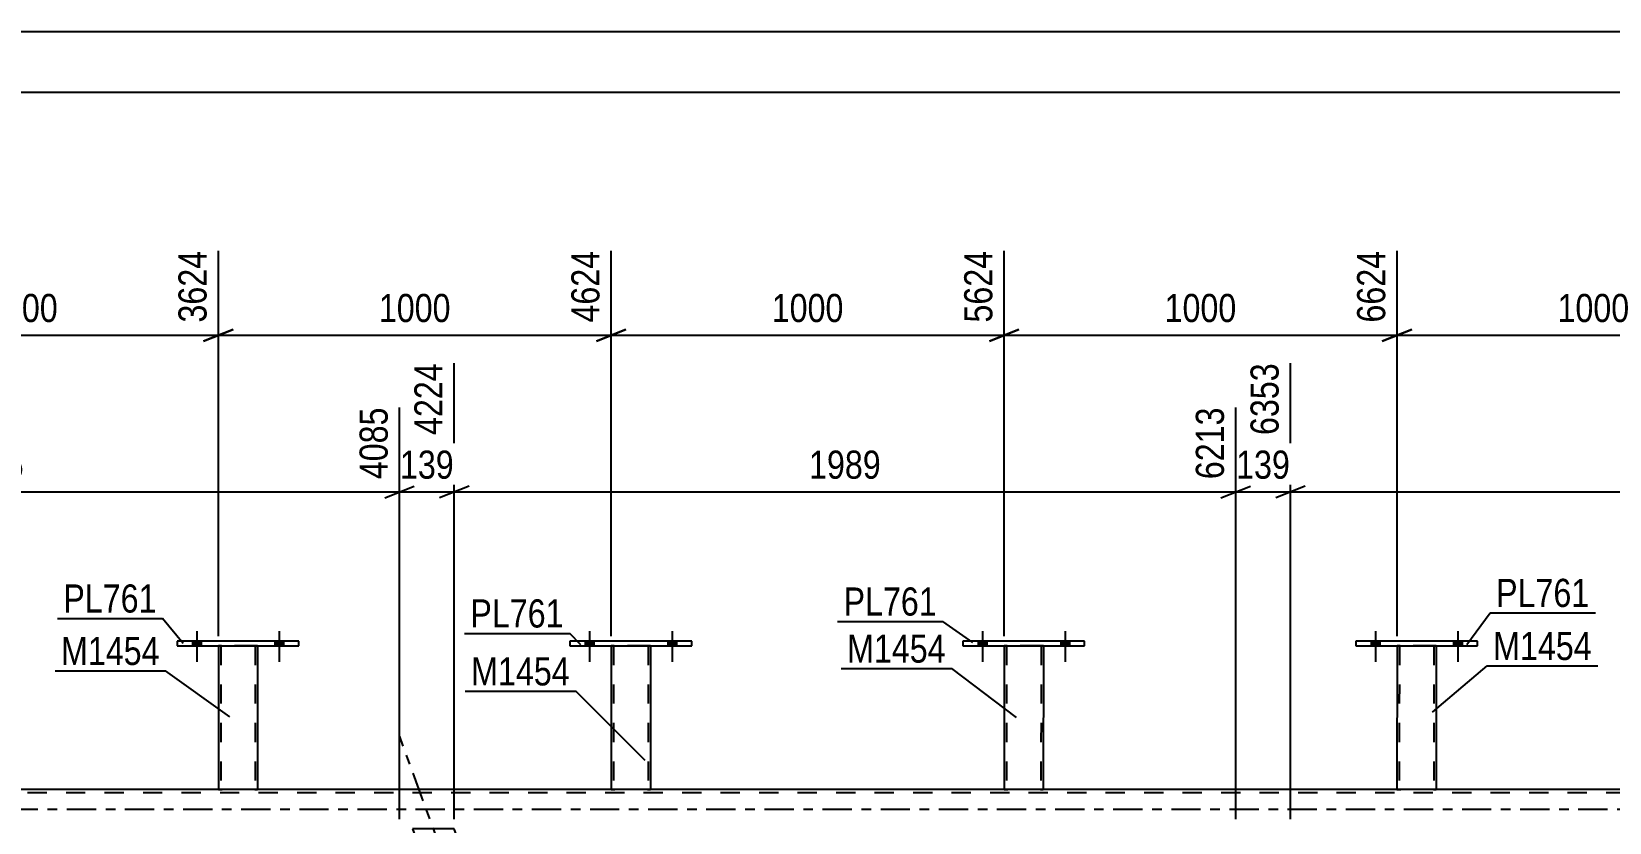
# Model space of a CAD drawing. Header units: millimetres. Extents: x -82 to 759, y -428 to 166.
# Drawn here: x 125 to 285.6, y -1.3 to 79.2 of the extents above; entities that cross this region are included whole.
import ezdxf

# ---------------------------------------------------------------- set-up
doc = ezdxf.new("R2010")
doc.units = ezdxf.units.MM
doc.linetypes.add('DXK_LINE_DOT2', pattern=[3.9198, 1.9599, -1.9599])
doc.linetypes.add('DXK_LINE_DOT3', pattern=[5.9187, 2.979, -0.9799, 0.9799, -0.9799])
doc.styles.add('Arial Narrow', font='ARIALN.TTF', dxfattribs={"height": 0.2})

# ---------------------------------------------------------------- blocks, each defined once
blk = doc.blocks.new('Part-814409776-3802 - 3670')
at = {"color": 2, "linetype": 'Continuous'}
for p, q in [((264.02, 16.64), (264.01, 2)), ((268.02, 16.64), (268.01, 2)), ((264.05, 2), (264.01, 2)), ((264.15, 2), (264.05, 2)), ((264.31, 2), (264.15, 2)), ((267.72, 2), (264.31, 2)), ((267.87, 2), (267.72, 2)), ((267.98, 2), (267.87, 2)), ((268.01, 2), (267.98, 2))]:
    blk.add_line(p, q, dxfattribs=at)
at = {"color": 7, "linetype": 'DXK_LINE_DOT2'}
for p, q in [((264.02, 16.64), (264.02, 16.64)), ((264.02, 16.64), (264.02, 16.64)), ((264.02, 16.64), (264.02, 16.64)), ((264.06, 16.64), (264.02, 16.64)), ((264.02, 16.64), (264.06, 16.64)), ((264.16, 16.64), (264.06, 16.64)), ((264.06, 16.64), (264.16, 16.64)), ((264.28, 16.64), (264.16, 16.64)), ((264.16, 16.64), (264.32, 16.64)), ((264.26, 16.64), (264.25, 2)), ((264.26, 16.64), (264.26, 16.64)), ((264.28, 16.64), (264.26, 16.64)), ((264.26, 16.64), (264.28, 16.64)), ((267.72, 16.64), (264.28, 16.64)), ((264.33, 16.64), (264.28, 16.64)), ((264.28, 16.64), (264.33, 16.64)), ((267.72, 16.64), (264.32, 16.64)), ((267.63, 16.64), (264.33, 16.64)), ((264.33, 16.64), (264.41, 16.64)), ((267.71, 16.64), (264.41, 16.64)), ((267.71, 16.64), (267.63, 16.64)), ((267.76, 16.64), (267.71, 16.64)), ((267.71, 16.64), (267.76, 16.64)), ((267.72, 16.64), (267.88, 16.64)), ((267.88, 16.64), (267.72, 16.64)), ((267.78, 16.64), (267.76, 16.64)), ((267.76, 16.64), (267.78, 16.64)), ((267.78, 16.64), (267.77, 2)), ((267.78, 16.64), (267.78, 16.64)), ((267.88, 16.64), (267.98, 16.64)), ((267.98, 16.64), (267.88, 16.64)), ((267.98, 16.64), (268.02, 16.64)), ((268.02, 16.64), (267.98, 16.64)), ((268.02, 16.64), (268.02, 16.64)), ((268.02, 16.64), (268.02, 16.64)), ((268.02, 16.64), (268.02, 16.64)), ((264.01, 2), (264.05, 2)), ((264.05, 2), (264.15, 2)), ((264.15, 2), (264.31, 2)), ((264.27, 2), (264.25, 2)), ((264.25, 2), (264.27, 2)), ((264.32, 2), (264.27, 2)), ((264.27, 2), (264.31, 2)), ((267.72, 2), (264.31, 2)), ((264.31, 2), (264.32, 2)), ((267.63, 2), (264.32, 2)), ((264.32, 2), (264.4, 2)), ((267.76, 2), (264.4, 2)), ((267.7, 2), (267.63, 2)), ((267.76, 2), (267.7, 2)), ((267.72, 2), (267.87, 2)), ((267.77, 2), (267.76, 2)), ((267.76, 2), (267.77, 2)), ((267.87, 2), (267.98, 2)), ((267.98, 2), (268.01, 2))]:
    blk.add_line(p, q, dxfattribs=at)
blk = doc.blocks.new('Part-814409776-3777 - 3670')
at = {"color": 2, "linetype": 'Continuous'}
for p, q in [((139.82, 17.12), (139.82, 16.64)), ((152.22, 17.12), (139.82, 17.12)), ((139.82, 16.64), (152.22, 16.64)), ((152.22, 16.64), (152.22, 17.12))]:
    blk.add_line(p, q, dxfattribs=at)
blk = doc.blocks.new('Part-814409776-3782 - 3670')
at = {"color": 2, "linetype": 'Continuous'}
for p, q in [((144.02, 16.64), (144.02, 2)), ((148.02, 16.64), (148.02, 2)), ((144.05, 2), (144.02, 2)), ((144.16, 2), (144.05, 2)), ((144.31, 2), (144.16, 2)), ((147.72, 2), (144.31, 2)), ((147.88, 2), (147.72, 2)), ((147.98, 2), (147.88, 2)), ((148.02, 2), (147.98, 2))]:
    blk.add_line(p, q, dxfattribs=at)
at = {"color": 7, "linetype": 'DXK_LINE_DOT2'}
for p, q in [((144.02, 16.64), (144.02, 16.64)), ((144.02, 16.64), (144.02, 16.64)), ((144.02, 16.64), (144.02, 16.64)), ((144.06, 16.64), (144.02, 16.64)), ((144.02, 16.64), (144.06, 16.64)), ((144.16, 16.64), (144.06, 16.64)), ((144.06, 16.64), (144.16, 16.64)), ((144.28, 16.64), (144.16, 16.64)), ((144.16, 16.64), (144.32, 16.64)), ((144.26, 16.64), (144.26, 16.64)), ((144.26, 16.64), (144.26, 2)), ((144.28, 16.64), (144.26, 16.64)), ((144.26, 16.64), (144.28, 16.64)), ((147.73, 16.64), (144.28, 16.64)), ((144.33, 16.64), (144.28, 16.64)), ((144.28, 16.64), (144.33, 16.64)), ((147.73, 16.64), (144.32, 16.64)), ((147.63, 16.64), (144.33, 16.64)), ((144.33, 16.64), (144.41, 16.64)), ((147.71, 16.64), (144.41, 16.64)), ((147.71, 16.64), (147.63, 16.64)), ((147.76, 16.64), (147.71, 16.64)), ((147.71, 16.64), (147.76, 16.64)), ((147.73, 16.64), (147.88, 16.64)), ((147.88, 16.64), (147.73, 16.64)), ((147.78, 16.64), (147.76, 16.64)), ((147.76, 16.64), (147.78, 16.64)), ((147.78, 16.64), (147.78, 16.64)), ((147.78, 16.64), (147.78, 2)), ((147.88, 16.64), (147.99, 16.64)), ((147.99, 16.64), (147.88, 16.64)), ((147.99, 16.64), (148.02, 16.64)), ((148.02, 16.64), (147.99, 16.64)), ((148.02, 16.64), (148.02, 16.64)), ((148.02, 16.64), (148.02, 16.64)), ((148.02, 16.64), (148.02, 16.64)), ((144.02, 2), (144.05, 2)), ((144.05, 2), (144.16, 2)), ((144.16, 2), (144.31, 2)), ((144.28, 2), (144.26, 2)), ((144.26, 2), (144.28, 2)), ((144.33, 2), (144.28, 2)), ((144.28, 2), (144.31, 2)), ((147.72, 2), (144.31, 2)), ((144.31, 2), (144.33, 2)), ((147.63, 2), (144.33, 2)), ((144.33, 2), (144.41, 2)), ((147.76, 2), (144.41, 2)), ((147.71, 2), (147.63, 2)), ((147.76, 2), (147.71, 2)), ((147.72, 2), (147.88, 2)), ((147.78, 2), (147.76, 2)), ((147.76, 2), (147.78, 2)), ((147.88, 2), (147.98, 2)), ((147.98, 2), (148.02, 2))]:
    blk.add_line(p, q, dxfattribs=at)
blk = doc.blocks.new('Part-814409776-3787 - 3670')
at = {"color": 2, "linetype": 'Continuous'}
for p, q in [((219.82, 17.12), (219.82, 16.64)), ((232.22, 17.12), (219.82, 17.12)), ((219.82, 16.64), (232.22, 16.64)), ((232.22, 16.64), (232.22, 17.12))]:
    blk.add_line(p, q, dxfattribs=at)
blk = doc.blocks.new('Bolt-814409776-3723 - 3670')
at = {"linetype": 'Continuous'}
for points in [[(141.38, 16.64), (142.26, 16.64), (142.26, 17.12), (141.38, 17.12)], [(149.78, 16.64), (150.66, 16.64), (150.66, 17.12), (149.78, 17.12)]]:
    blk.add_hatch(color=1, dxfattribs=at).paths.add_polyline_path(points)
at = {"color": 1, "linetype": 'Continuous'}
for p, q in [((141.82, 18.12), (141.82, 15)), ((150.22, 18.12), (150.22, 15)), ((141.38, 17.12), (141.38, 16.64)), ((142.26, 17.12), (142.26, 16.64)), ((149.78, 17.12), (149.78, 16.64)), ((150.66, 17.12), (150.66, 16.64))]:
    blk.add_line(p, q, dxfattribs=at)
blk = doc.blocks.new('Bolt-814409776-3724 - 3670')
at = {"linetype": 'Continuous'}
for points in [[(141.38, 16.64), (142.26, 16.64), (142.26, 17.12), (141.38, 17.12)], [(149.78, 16.64), (150.66, 16.64), (150.66, 17.12), (149.78, 17.12)]]:
    blk.add_hatch(color=1, dxfattribs=at).paths.add_polyline_path(points)
at = {"color": 1, "linetype": 'Continuous'}
for p, q in [((141.82, 18.12), (141.82, 15)), ((150.22, 18.12), (150.22, 15)), ((141.38, 17.12), (141.38, 16.64)), ((142.26, 17.12), (142.26, 16.64)), ((149.78, 17.12), (149.78, 16.64)), ((150.66, 17.12), (150.66, 16.64))]:
    blk.add_line(p, q, dxfattribs=at)
blk = doc.blocks.new('Bolt-814409776-3725 - 3670')
at = {"linetype": 'Continuous'}
for points in [[(221.38, 16.64), (222.26, 16.64), (222.26, 17.12), (221.38, 17.12)], [(229.78, 16.64), (230.66, 16.64), (230.66, 17.12), (229.78, 17.12)]]:
    blk.add_hatch(color=1, dxfattribs=at).paths.add_polyline_path(points)
at = {"color": 1, "linetype": 'Continuous'}
for p, q in [((221.82, 18.12), (221.82, 15)), ((230.22, 18.12), (230.22, 15)), ((221.38, 17.12), (221.38, 16.64)), ((222.26, 17.12), (222.26, 16.64)), ((229.78, 17.12), (229.78, 16.64)), ((230.66, 17.12), (230.66, 16.64))]:
    blk.add_line(p, q, dxfattribs=at)
blk = doc.blocks.new('Bolt-814409776-3726 - 3670')
at = {"linetype": 'Continuous'}
for points in [[(221.38, 16.64), (222.26, 16.64), (222.26, 17.12), (221.38, 17.12)], [(229.78, 16.64), (230.66, 16.64), (230.66, 17.12), (229.78, 17.12)]]:
    blk.add_hatch(color=1, dxfattribs=at).paths.add_polyline_path(points)
at = {"color": 1, "linetype": 'Continuous'}
for p, q in [((221.82, 18.12), (221.82, 15)), ((230.22, 18.12), (230.22, 15)), ((221.38, 17.12), (221.38, 16.64)), ((222.26, 17.12), (222.26, 16.64)), ((229.78, 17.12), (229.78, 16.64)), ((230.66, 17.12), (230.66, 16.64))]:
    blk.add_line(p, q, dxfattribs=at)
blk = doc.blocks.new('Bolt-814409776-3727 - 3670')
at = {"linetype": 'Continuous'}
for points in [[(261.38, 16.64), (262.26, 16.64), (262.26, 17.12), (261.38, 17.12)], [(269.78, 16.64), (270.66, 16.64), (270.66, 17.12), (269.78, 17.12)]]:
    blk.add_hatch(color=1, dxfattribs=at).paths.add_polyline_path(points)
at = {"color": 1, "linetype": 'Continuous'}
for p, q in [((261.82, 18.12), (261.82, 15)), ((270.22, 18.12), (270.22, 15)), ((261.38, 17.12), (261.38, 16.64)), ((262.26, 17.12), (262.26, 16.64)), ((269.78, 17.12), (269.78, 16.64)), ((270.66, 17.12), (270.66, 16.64))]:
    blk.add_line(p, q, dxfattribs=at)
blk = doc.blocks.new('Part-814409776-3792 - 3670')
at = {"color": 2, "linetype": 'Continuous'}
for p, q in [((224.02, 16.64), (224.01, 2)), ((228.02, 16.64), (228.01, 2)), ((224.05, 2), (224.01, 2)), ((224.16, 2), (224.05, 2)), ((224.31, 2), (224.16, 2)), ((227.72, 2), (224.31, 2)), ((227.87, 2), (227.72, 2)), ((227.98, 2), (227.87, 2)), ((228.01, 2), (227.98, 2))]:
    blk.add_line(p, q, dxfattribs=at)
at = {"color": 7, "linetype": 'DXK_LINE_DOT2'}
for p, q in [((224.02, 16.64), (224.02, 16.64)), ((224.02, 16.64), (224.02, 16.64)), ((224.02, 16.64), (224.02, 16.64)), ((224.06, 16.64), (224.02, 16.64)), ((224.02, 16.64), (224.06, 16.64)), ((224.16, 16.64), (224.06, 16.64)), ((224.06, 16.64), (224.16, 16.64)), ((224.28, 16.64), (224.16, 16.64)), ((224.16, 16.64), (224.32, 16.64)), ((224.26, 16.64), (224.25, 2)), ((224.26, 16.64), (224.26, 16.64)), ((224.28, 16.64), (224.26, 16.64)), ((224.26, 16.64), (224.28, 16.64)), ((227.72, 16.64), (224.28, 16.64)), ((224.33, 16.64), (224.28, 16.64)), ((224.28, 16.64), (224.33, 16.64)), ((227.72, 16.64), (224.32, 16.64)), ((227.63, 16.64), (224.33, 16.64)), ((224.33, 16.64), (224.41, 16.64)), ((227.71, 16.64), (224.41, 16.64)), ((227.71, 16.64), (227.63, 16.64)), ((227.76, 16.64), (227.71, 16.64)), ((227.71, 16.64), (227.76, 16.64)), ((227.72, 16.64), (227.88, 16.64)), ((227.88, 16.64), (227.72, 16.64)), ((227.78, 16.64), (227.76, 16.64)), ((227.76, 16.64), (227.78, 16.64)), ((227.78, 16.64), (227.77, 2)), ((227.78, 16.64), (227.78, 16.64)), ((227.88, 16.64), (227.98, 16.64)), ((227.98, 16.64), (227.88, 16.64)), ((227.98, 16.64), (228.02, 16.64)), ((228.02, 16.64), (227.98, 16.64)), ((228.02, 16.64), (228.02, 16.64)), ((228.02, 16.64), (228.02, 16.64)), ((228.02, 16.64), (228.02, 16.64)), ((224.01, 2), (224.05, 2)), ((224.05, 2), (224.16, 2)), ((224.16, 2), (224.31, 2)), ((224.27, 2), (224.25, 2)), ((224.25, 2), (224.27, 2)), ((224.32, 2), (224.27, 2)), ((224.27, 2), (224.31, 2)), ((227.72, 2), (224.31, 2)), ((224.31, 2), (224.32, 2)), ((227.63, 2), (224.32, 2)), ((224.32, 2), (224.4, 2)), ((227.76, 2), (224.4, 2)), ((227.7, 2), (227.63, 2)), ((227.76, 2), (227.7, 2)), ((227.72, 2), (227.87, 2)), ((227.77, 2), (227.76, 2)), ((227.76, 2), (227.77, 2)), ((227.87, 2), (227.98, 2)), ((227.98, 2), (228.01, 2))]:
    blk.add_line(p, q, dxfattribs=at)
blk = doc.blocks.new('Bolt-814409776-3728 - 3670')
at = {"linetype": 'Continuous'}
for points in [[(261.38, 16.64), (262.26, 16.64), (262.26, 17.12), (261.38, 17.12)], [(269.78, 16.64), (270.66, 16.64), (270.66, 17.12), (269.78, 17.12)]]:
    blk.add_hatch(color=1, dxfattribs=at).paths.add_polyline_path(points)
at = {"color": 1, "linetype": 'Continuous'}
for p, q in [((261.82, 18.12), (261.82, 15)), ((270.22, 18.12), (270.22, 15)), ((261.38, 17.12), (261.38, 16.64)), ((262.26, 17.12), (262.26, 16.64)), ((269.78, 17.12), (269.78, 16.64)), ((270.66, 17.12), (270.66, 16.64))]:
    blk.add_line(p, q, dxfattribs=at)
blk = doc.blocks.new('Part-814409776-3797 - 3670')
at = {"color": 2, "linetype": 'Continuous'}
for p, q in [((259.82, 17.12), (259.82, 16.64)), ((272.22, 17.12), (259.82, 17.12)), ((259.82, 16.64), (272.22, 16.64)), ((272.22, 16.64), (272.22, 17.12))]:
    blk.add_line(p, q, dxfattribs=at)
blk = doc.blocks.new('Part-814409776-3762 - 3670')
at = {"color": 2, "linetype": 'Continuous'}
for p, q in [((184.02, 16.64), (184.01, 2)), ((188.02, 16.64), (188.01, 2)), ((184.05, 2), (184.01, 2)), ((184.16, 2), (184.05, 2)), ((184.31, 2), (184.16, 2)), ((187.72, 2), (184.31, 2)), ((187.87, 2), (187.72, 2)), ((187.98, 2), (187.87, 2)), ((188.01, 2), (187.98, 2))]:
    blk.add_line(p, q, dxfattribs=at)
at = {"color": 7, "linetype": 'DXK_LINE_DOT2'}
for p, q in [((184.02, 16.64), (184.02, 16.64)), ((184.02, 16.64), (184.02, 16.64)), ((184.02, 16.64), (184.02, 16.64)), ((184.06, 16.64), (184.02, 16.64)), ((184.02, 16.64), (184.06, 16.64)), ((184.16, 16.64), (184.06, 16.64)), ((184.06, 16.64), (184.16, 16.64)), ((184.28, 16.64), (184.16, 16.64)), ((184.16, 16.64), (184.32, 16.64)), ((184.26, 16.64), (184.25, 2)), ((184.26, 16.64), (184.26, 16.64)), ((184.28, 16.64), (184.26, 16.64)), ((184.26, 16.64), (184.28, 16.64)), ((187.72, 16.64), (184.28, 16.64)), ((184.33, 16.64), (184.28, 16.64)), ((184.28, 16.64), (184.33, 16.64)), ((187.72, 16.64), (184.32, 16.64)), ((187.63, 16.64), (184.33, 16.64)), ((184.33, 16.64), (184.41, 16.64)), ((187.71, 16.64), (184.41, 16.64)), ((187.71, 16.64), (187.63, 16.64)), ((187.76, 16.64), (187.71, 16.64)), ((187.71, 16.64), (187.76, 16.64)), ((187.72, 16.64), (187.88, 16.64)), ((187.88, 16.64), (187.72, 16.64)), ((187.78, 16.64), (187.76, 16.64)), ((187.76, 16.64), (187.78, 16.64)), ((187.78, 16.64), (187.77, 2)), ((187.78, 16.64), (187.78, 16.64)), ((187.88, 16.64), (187.98, 16.64)), ((187.98, 16.64), (187.88, 16.64)), ((187.98, 16.64), (188.02, 16.64)), ((188.02, 16.64), (187.98, 16.64)), ((188.02, 16.64), (188.02, 16.64)), ((188.02, 16.64), (188.02, 16.64)), ((188.02, 16.64), (188.02, 16.64)), ((184.01, 2), (184.05, 2)), ((184.05, 2), (184.16, 2)), ((184.16, 2), (184.31, 2)), ((184.27, 2), (184.25, 2)), ((184.25, 2), (184.27, 2)), ((184.32, 2), (184.27, 2)), ((184.27, 2), (184.31, 2)), ((187.72, 2), (184.31, 2)), ((184.31, 2), (184.32, 2)), ((187.63, 2), (184.32, 2)), ((184.32, 2), (184.4, 2)), ((187.76, 2), (184.4, 2)), ((187.7, 2), (187.63, 2)), ((187.76, 2), (187.7, 2)), ((187.72, 2), (187.87, 2)), ((187.77, 2), (187.76, 2)), ((187.76, 2), (187.77, 2)), ((187.87, 2), (187.98, 2)), ((187.98, 2), (188.01, 2))]:
    blk.add_line(p, q, dxfattribs=at)
blk = doc.blocks.new('Bolt-814409776-4200 - 3670')
at = {"linetype": 'Continuous'}
for points in [[(181.38, 16.64), (182.26, 16.64), (182.26, 17.12), (181.38, 17.12)], [(189.78, 16.64), (190.66, 16.64), (190.66, 17.12), (189.78, 17.12)]]:
    blk.add_hatch(color=1, dxfattribs=at).paths.add_polyline_path(points)
at = {"color": 1, "linetype": 'Continuous'}
for p, q in [((181.82, 18.12), (181.82, 15)), ((190.22, 18.12), (190.22, 15)), ((181.38, 17.12), (181.38, 16.64)), ((182.26, 17.12), (182.26, 16.64)), ((189.78, 17.12), (189.78, 16.64)), ((190.66, 17.12), (190.66, 16.64))]:
    blk.add_line(p, q, dxfattribs=at)
blk = doc.blocks.new('Part-814409776-4008 - 3670')
at = {"color": 7, "linetype": 'DXK_LINE_DOT3'}
blk.add_line((213.45, -132.62), (162.49, 7.4), dxfattribs=at)
at = {"color": 2, "linetype": 'Continuous'}
for p, q in [((168.04, -2), (163.78, -2)), ((210.41, -118.4), (168.04, -2)), ((206.15, -118.4), (165.31, -6.2))]:
    blk.add_line(p, q, dxfattribs=at)
at = {"color": 7, "linetype": 'DXK_LINE_DOT2'}
for p, q in [((163.78, -2), (165.31, -6.2)), ((208.07, -123.22), (163.95, -2)), ((211.99, -123.22), (167.87, -2)), ((207.9, -123.22), (206.15, -118.4)), ((212.16, -123.22), (210.41, -118.4)), ((212.16, -123.22), (207.9, -123.22))]:
    blk.add_line(p, q, dxfattribs=at)
blk = doc.blocks.new('Part-814409776-4019 - 3670')
at = {"color": 7, "linetype": 'DXK_LINE_DOT2'}
for p, q in [((647.89, 1.68), (10.22, 1.68)), ((148.02, 2), (144.02, 2)), ((188.01, 2), (184.01, 2)), ((228.01, 2), (224.01, 2)), ((268.01, 2), (264.01, 2))]:
    blk.add_line(p, q, dxfattribs=at)
at = {"color": 2, "linetype": 'Continuous'}
for p, q in [((144.02, 2), (108.02, 2)), ((184.01, 2), (148.02, 2)), ((224.01, 2), (188.01, 2)), ((264.01, 2), (228.01, 2)), ((304.02, 2), (268.01, 2))]:
    blk.add_line(p, q, dxfattribs=at)
at = {"color": 7, "linetype": 'DXK_LINE_DOT3'}
blk.add_line((10.22, 0), (647.89, 0), dxfattribs=at)
blk = doc.blocks.new('Part-814409776-4199 - 3670')
at = {"color": 2, "linetype": 'Continuous'}
for p, q in [((179.82, 17.12), (179.82, 16.64)), ((192.22, 17.12), (179.82, 17.12)), ((179.82, 16.64), (192.22, 16.64)), ((192.22, 16.64), (192.22, 17.12))]:
    blk.add_line(p, q, dxfattribs=at)
blk = doc.blocks.new('Bolt-814409776-4201 - 3670')
at = {"linetype": 'Continuous'}
for points in [[(181.38, 16.64), (182.26, 16.64), (182.26, 17.12), (181.38, 17.12)], [(189.78, 16.64), (190.66, 16.64), (190.66, 17.12), (189.78, 17.12)]]:
    blk.add_hatch(color=1, dxfattribs=at).paths.add_polyline_path(points)
at = {"color": 1, "linetype": 'Continuous'}
for p, q in [((181.82, 18.12), (181.82, 15)), ((190.22, 18.12), (190.22, 15)), ((181.38, 17.12), (181.38, 16.64)), ((182.26, 17.12), (182.26, 16.64)), ((189.78, 17.12), (189.78, 16.64)), ((190.66, 17.12), (190.66, 16.64))]:
    blk.add_line(p, q, dxfattribs=at)
blk = doc.blocks.new('StraightDimension-814409776-24777 - 2476')
at = {"color": 7, "linetype": 'Continuous'}
blk.add_line((8.3, 79.19), (647.89, 79.19), dxfattribs=at)
blk = doc.blocks.new('StraightDimension-814409776-30817 - 2476')
at = {"color": 7, "linetype": 'Continuous'}
blk.add_line((7.66, 73.01), (648.53, 73.01), dxfattribs=at)
blk = doc.blocks.new('StraightDimension-814409776-4872 - 3670')
at = {"color": 7, "linetype": 'Continuous'}
for p, q in [((253.17, -1), (253.17, 45.42)), ((332.73, -1), (332.73, 40.92)), ((254.67, 32.91), (251.67, 31.71)), ((253.17, 32.31), (332.73, 32.31)), ((331.23, 31.71), (334.23, 32.91))]:
    blk.add_line(p, q, dxfattribs=at)
at = {"color": 0, "linetype": 'Continuous'}
blk.add_wipeout([(332.13, 41.52), (327.93, 41.52), (327.93, 33.01), (332.13, 33.01)], dxfattribs=at)
at = {"color": 0}
blk.add_wipeout([(297.21, 33.06), (297.21, 37.26), (288.7, 37.26), (288.7, 33.06)], dxfattribs=at)
at = {"color": 3, "linetype": 'Continuous', "style": 'Arial Narrow'}
blk.add_text('8342', height=2.863, rotation=90.0002, dxfattribs=at).set_placement((331.53, 33.61))
at = {"color": 3, "style": 'Arial Narrow'}
blk.add_text('1989', height=2.863, dxfattribs=at).set_placement((289.3, 33.66))
blk = doc.blocks.new('StraightDimension-814409776-31601 - 3670')
at = {"color": 7, "linetype": 'Continuous'}
for p, q in [((264.02, 17.64), (264.02, 56.87)), ((304.02, 17.64), (304.02, 56.87)), ((265.52, 48.86), (262.52, 47.66)), ((264.02, 48.26), (304.02, 48.26)), ((302.52, 47.66), (305.52, 48.86))]:
    blk.add_line(p, q, dxfattribs=at)
at = {"color": 0, "linetype": 'Continuous'}
blk.add_wipeout([(303.42, 57.47), (299.22, 57.47), (299.22, 48.96), (303.42, 48.96)], dxfattribs=at)
at = {"color": 0}
blk.add_wipeout([(288.28, 49.01), (288.28, 53.21), (279.76, 53.21), (279.76, 49.01)], dxfattribs=at)
at = {"color": 3, "linetype": 'Continuous', "style": 'Arial Narrow'}
blk.add_text('7624', height=2.863, rotation=90.0002, dxfattribs=at).set_placement((302.82, 49.56))
at = {"color": 3, "style": 'Arial Narrow'}
blk.add_text('1000', height=2.863, dxfattribs=at).set_placement((280.36, 49.61))
blk = doc.blocks.new('StraightDimension-814409776-31605 - 3670')
at = {"color": 7, "linetype": 'Continuous'}
for p, q in [((104.02, 17.64), (104.02, 56.87)), ((144.02, 17.64), (144.02, 56.87)), ((105.52, 48.86), (102.52, 47.66)), ((104.02, 48.26), (144.02, 48.26)), ((142.52, 47.66), (145.52, 48.86))]:
    blk.add_line(p, q, dxfattribs=at)
at = {"color": 0, "linetype": 'Continuous'}
blk.add_wipeout([(143.42, 57.47), (139.22, 57.47), (139.22, 48.96), (143.42, 48.96)], dxfattribs=at)
at = {"color": 0}
blk.add_wipeout([(128.28, 49.01), (128.28, 53.21), (119.77, 53.21), (119.77, 49.01)], dxfattribs=at)
at = {"color": 3, "linetype": 'Continuous', "style": 'Arial Narrow'}
blk.add_text('3624', height=2.863, rotation=90.0002, dxfattribs=at).set_placement((142.82, 49.56))
at = {"color": 3, "style": 'Arial Narrow'}
blk.add_text('1000', height=2.863, dxfattribs=at).set_placement((120.37, 49.61))
blk = doc.blocks.new('StraightDimension-814409776-4896 - 3670')
at = {"color": 7, "linetype": 'Continuous'}
for p, q in [((253.17, -1), (253.17, 45.42)), ((247.6, -1), (247.6, 40.92)), ((246.1, 31.71), (249.1, 32.91)), ((247.6, 32.31), (253.17, 32.31)), ((254.67, 32.91), (251.67, 31.71))]:
    blk.add_line(p, q, dxfattribs=at)
at = {"color": 0}
blk.add_wipeout([(253.73, 33.06), (253.73, 37.26), (247.04, 37.26), (247.04, 33.06)], dxfattribs=at)
at = {"color": 3, "style": 'Arial Narrow'}
blk.add_text('139', height=2.863, dxfattribs=at).set_placement((247.64, 33.66))
at = {"color": 0, "linetype": 'Continuous'}
blk.add_wipeout([(252.57, 46.02), (248.37, 46.02), (248.37, 37.51), (252.57, 37.51)], dxfattribs=at)
at = {"color": 3, "linetype": 'Continuous', "style": 'Arial Narrow'}
blk.add_text('6353', height=2.863, rotation=90.0002, dxfattribs=at).set_placement((251.97, 38.11))
blk = doc.blocks.new('StraightDimension-814409776-31603 - 3670')
at = {"color": 7, "linetype": 'Continuous'}
for p, q in [((184.02, 17.64), (184.02, 56.87)), ((224.02, 17.64), (224.02, 56.87)), ((185.52, 48.86), (182.52, 47.66)), ((184.02, 48.26), (224.02, 48.26)), ((222.52, 47.66), (225.52, 48.86))]:
    blk.add_line(p, q, dxfattribs=at)
at = {"color": 0, "linetype": 'Continuous'}
blk.add_wipeout([(223.42, 57.47), (219.22, 57.47), (219.22, 48.96), (223.42, 48.96)], dxfattribs=at)
at = {"color": 0}
blk.add_wipeout([(208.28, 49.01), (208.28, 53.21), (199.76, 53.21), (199.76, 49.01)], dxfattribs=at)
at = {"color": 3, "linetype": 'Continuous', "style": 'Arial Narrow'}
blk.add_text('5624', height=2.863, rotation=90.0002, dxfattribs=at).set_placement((222.82, 49.56))
at = {"color": 3, "style": 'Arial Narrow'}
blk.add_text('1000', height=2.863, dxfattribs=at).set_placement((200.36, 49.61))
blk = doc.blocks.new('StraightDimension-814409776-31602 - 3670')
at = {"color": 7, "linetype": 'Continuous'}
for p, q in [((224.02, 17.64), (224.02, 56.87)), ((264.02, 17.64), (264.02, 56.87)), ((225.52, 48.86), (222.52, 47.66)), ((224.02, 48.26), (264.02, 48.26)), ((262.52, 47.66), (265.52, 48.86))]:
    blk.add_line(p, q, dxfattribs=at)
at = {"color": 0, "linetype": 'Continuous'}
blk.add_wipeout([(263.42, 57.47), (259.22, 57.47), (259.22, 48.96), (263.42, 48.96)], dxfattribs=at)
at = {"color": 0}
blk.add_wipeout([(248.28, 49.01), (248.28, 53.21), (239.76, 53.21), (239.76, 49.01)], dxfattribs=at)
at = {"color": 3, "linetype": 'Continuous', "style": 'Arial Narrow'}
blk.add_text('6624', height=2.863, rotation=90.0002, dxfattribs=at).set_placement((262.82, 49.56))
at = {"color": 3, "style": 'Arial Narrow'}
blk.add_text('1000', height=2.863, dxfattribs=at).set_placement((240.36, 49.61))
blk = doc.blocks.new('StraightDimension-814409776-4920 - 3670')
at = {"color": 7, "linetype": 'Continuous'}
for p, q in [((168.04, -1), (168.04, 45.42)), ((247.6, -1), (247.6, 40.92)), ((169.54, 32.91), (166.54, 31.71)), ((168.04, 32.31), (247.6, 32.31)), ((246.1, 31.71), (249.1, 32.91))]:
    blk.add_line(p, q, dxfattribs=at)
at = {"color": 0, "linetype": 'Continuous'}
blk.add_wipeout([(247, 41.52), (242.8, 41.52), (242.8, 33.01), (247, 33.01)], dxfattribs=at)
at = {"color": 0}
blk.add_wipeout([(212.07, 33.06), (212.07, 37.26), (203.56, 37.26), (203.56, 33.06)], dxfattribs=at)
at = {"color": 3, "linetype": 'Continuous', "style": 'Arial Narrow'}
blk.add_text('6213', height=2.863, rotation=90.0002, dxfattribs=at).set_placement((246.4, 33.61))
at = {"color": 3, "style": 'Arial Narrow'}
blk.add_text('1989', height=2.863, dxfattribs=at).set_placement((204.16, 33.66))
blk = doc.blocks.new('StraightDimension-814409776-4944 - 3670')
at = {"color": 7, "linetype": 'Continuous'}
for p, q in [((168.04, -1), (168.04, 45.42)), ((162.46, -1), (162.46, 40.92)), ((160.96, 31.71), (163.96, 32.91)), ((162.46, 32.31), (168.04, 32.31)), ((169.54, 32.91), (166.54, 31.71))]:
    blk.add_line(p, q, dxfattribs=at)
at = {"color": 0}
blk.add_wipeout([(168.59, 33.06), (168.59, 37.26), (161.91, 37.26), (161.91, 33.06)], dxfattribs=at)
at = {"color": 3, "style": 'Arial Narrow'}
blk.add_text('139', height=2.863, dxfattribs=at).set_placement((162.51, 33.66))
at = {"color": 0, "linetype": 'Continuous'}
blk.add_wipeout([(167.44, 46.02), (163.24, 46.02), (163.24, 37.51), (167.44, 37.51)], dxfattribs=at)
at = {"color": 3, "linetype": 'Continuous', "style": 'Arial Narrow'}
blk.add_text('4224', height=2.863, rotation=90.0002, dxfattribs=at).set_placement((166.84, 38.11))
blk = doc.blocks.new('StraightDimension-814409776-4968 - 3670')
at = {"color": 7, "linetype": 'Continuous'}
for p, q in [((78.65, -1), (78.65, 40.92)), ((162.46, -1), (162.46, 40.92)), ((80.15, 32.91), (77.15, 31.71)), ((78.65, 32.31), (162.46, 32.31)), ((160.96, 31.71), (163.96, 32.91))]:
    blk.add_line(p, q, dxfattribs=at)
at = {"color": 0, "linetype": 'Continuous'}
blk.add_wipeout([(161.86, 41.52), (157.66, 41.52), (157.66, 33.01), (161.86, 33.01)], dxfattribs=at)
at = {"color": 0}
blk.add_wipeout([(124.81, 33.06), (124.81, 37.26), (116.3, 37.26), (116.3, 33.06)], dxfattribs=at)
at = {"color": 3, "linetype": 'Continuous', "style": 'Arial Narrow'}
blk.add_text('4085', height=2.863, rotation=90.0002, dxfattribs=at).set_placement((161.26, 33.61))
at = {"color": 3, "style": 'Arial Narrow'}
blk.add_text('2095', height=2.863, dxfattribs=at).set_placement((116.9, 33.66))
blk = doc.blocks.new('StraightDimension-814409776-31604 - 3670')
at = {"color": 7, "linetype": 'Continuous'}
for p, q in [((144.02, 17.64), (144.02, 56.87)), ((184.02, 17.64), (184.02, 56.87)), ((145.52, 48.86), (142.52, 47.66)), ((144.02, 48.26), (184.02, 48.26)), ((182.52, 47.66), (185.52, 48.86))]:
    blk.add_line(p, q, dxfattribs=at)
at = {"color": 0, "linetype": 'Continuous'}
blk.add_wipeout([(183.42, 57.47), (179.22, 57.47), (179.22, 48.96), (183.42, 48.96)], dxfattribs=at)
at = {"color": 0}
blk.add_wipeout([(168.28, 49.01), (168.28, 53.21), (159.76, 53.21), (159.76, 49.01)], dxfattribs=at)
at = {"color": 3, "linetype": 'Continuous', "style": 'Arial Narrow'}
blk.add_text('4624', height=2.863, rotation=90.0002, dxfattribs=at).set_placement((182.82, 49.56))
at = {"color": 3, "style": 'Arial Narrow'}
blk.add_text('1000', height=2.863, dxfattribs=at).set_placement((160.36, 49.61))
blk = doc.blocks.new('Mark-814409776-3773 - 3670')
at = {"color": 0}
blk.add_wipeout([(137.75, 20.03), (137.75, 23.03), (128.24, 23.03), (128.24, 20.03)], dxfattribs=at)
blk.add_wipeout([(137.75, 20.03), (137.75, 23.03), (128.24, 23.03), (128.24, 20.03)], dxfattribs=at)
at = {"color": 30, "linetype": 'Continuous'}
for p in [(127.64, 19.43), (140.45, 16.87)]:
    blk.add_line(p, (138.35, 19.43), dxfattribs=at)
at = {"color": 3, "style": 'Arial Narrow'}
blk.add_text('PL761', height=2.863, dxfattribs=at).set_placement((128.24, 20.03))
blk = doc.blocks.new('Mark-814409776-3778 - 3670')
at = {"color": 0}
blk.add_wipeout([(138.05, 14.69), (138.05, 17.69), (128, 17.69), (128, 14.69)], dxfattribs=at)
blk.add_wipeout([(138.05, 14.69), (138.05, 17.69), (128, 17.69), (128, 14.69)], dxfattribs=at)
at = {"color": 30, "linetype": 'Continuous'}
for p in [(127.4, 14.09), (145.2, 9.42)]:
    blk.add_line(p, (138.65, 14.09), dxfattribs=at)
at = {"color": 3, "style": 'Arial Narrow'}
blk.add_text('M1454', height=2.863, dxfattribs=at).set_placement((128, 14.69))
blk = doc.blocks.new('Mark-814409776-3783 - 3670')
at = {"color": 0}
blk.add_wipeout([(217.18, 19.72), (217.18, 22.72), (207.67, 22.72), (207.67, 19.72)], dxfattribs=at)
blk.add_wipeout([(217.18, 19.72), (217.18, 22.72), (207.67, 22.72), (207.67, 19.72)], dxfattribs=at)
at = {"color": 30, "linetype": 'Continuous'}
for p in [(207.07, 19.12), (220.84, 16.98)]:
    blk.add_line(p, (217.78, 19.12), dxfattribs=at)
at = {"color": 3, "style": 'Arial Narrow'}
blk.add_text('PL761', height=2.863, dxfattribs=at).set_placement((207.67, 19.72))
blk = doc.blocks.new('Mark-814409776-3788 - 3670')
at = {"color": 0}
blk.add_wipeout([(218.08, 14.93), (218.08, 17.93), (208.03, 17.93), (208.03, 14.93)], dxfattribs=at)
blk.add_wipeout([(218.08, 14.93), (218.08, 17.93), (208.03, 17.93), (208.03, 14.93)], dxfattribs=at)
at = {"color": 30, "linetype": 'Continuous'}
for p in [(207.43, 14.33), (225.29, 9.35)]:
    blk.add_line(p, (218.68, 14.33), dxfattribs=at)
at = {"color": 3, "style": 'Arial Narrow'}
blk.add_text('M1454', height=2.863, dxfattribs=at).set_placement((208.03, 14.93))
blk = doc.blocks.new('Mark-814409776-3793 - 3670')
at = {"color": 0}
blk.add_wipeout([(283.62, 20.6), (283.62, 23.6), (274.11, 23.6), (274.11, 20.6)], dxfattribs=at)
blk.add_wipeout([(283.62, 20.6), (283.62, 23.6), (274.11, 23.6), (274.11, 20.6)], dxfattribs=at)
at = {"color": 30, "linetype": 'Continuous'}
for p, q in [((271.14, 16.78), (273.51, 20)), ((273.51, 20), (284.22, 20))]:
    blk.add_line(p, q, dxfattribs=at)
at = {"color": 3, "style": 'Arial Narrow'}
blk.add_text('PL761', height=2.863, dxfattribs=at).set_placement((274.11, 20.6))
blk = doc.blocks.new('Mark-814409776-3798 - 3670')
at = {"color": 0}
blk.add_wipeout([(283.86, 15.2), (283.86, 18.2), (273.81, 18.2), (273.81, 15.2)], dxfattribs=at)
blk.add_wipeout([(283.86, 15.2), (283.86, 18.2), (273.81, 18.2), (273.81, 15.2)], dxfattribs=at)
at = {"color": 30, "linetype": 'Continuous'}
for p, q in [((267.62, 9.88), (273.21, 14.6)), ((273.21, 14.6), (284.46, 14.6))]:
    blk.add_line(p, q, dxfattribs=at)
at = {"color": 3, "style": 'Arial Narrow'}
blk.add_text('M1454', height=2.863, dxfattribs=at).set_placement((273.81, 15.2))
blk = doc.blocks.new('Mark-814409776-3758 - 3670')
at = {"color": 0}
blk.add_wipeout([(179.81, 12.61), (179.81, 15.61), (169.76, 15.61), (169.76, 12.61)], dxfattribs=at)
blk.add_wipeout([(179.81, 12.61), (179.81, 15.61), (169.76, 15.61), (169.76, 12.61)], dxfattribs=at)
at = {"color": 30, "linetype": 'Continuous'}
for p in [(169.16, 12.01), (187.48, 4.97)]:
    blk.add_line(p, (180.41, 12.01), dxfattribs=at)
at = {"color": 3, "style": 'Arial Narrow'}
blk.add_text('M1454', height=2.863, dxfattribs=at).set_placement((169.76, 12.61))
blk = doc.blocks.new('Mark-814409776-4195 - 3670')
at = {"color": 0}
blk.add_wipeout([(179.19, 18.51), (179.19, 21.51), (169.68, 21.51), (169.68, 18.51)], dxfattribs=at)
blk.add_wipeout([(179.19, 18.51), (179.19, 21.51), (169.68, 21.51), (169.68, 18.51)], dxfattribs=at)
at = {"color": 30, "linetype": 'Continuous'}
for p in [(169.08, 17.91), (180.94, 16.76)]:
    blk.add_line(p, (179.79, 17.91), dxfattribs=at)
at = {"color": 3, "style": 'Arial Narrow'}
blk.add_text('PL761', height=2.863, dxfattribs=at).set_placement((169.68, 18.51))

msp = doc.modelspace()

# ---------------------------------------------------------------- block references
for name in ['StraightDimension-814409776-24777 - 2476', 'Bolt-814409776-3723 - 3670', 'Bolt-814409776-3724 - 3670', 'Bolt-814409776-4200 - 3670', 'Bolt-814409776-4201 - 3670', 'Bolt-814409776-3725 - 3670', 'Bolt-814409776-3726 - 3670', 'Bolt-814409776-3727 - 3670', 'Bolt-814409776-3728 - 3670', 'Part-814409776-3777 - 3670', 'Part-814409776-3782 - 3670', 'Part-814409776-4199 - 3670', 'Part-814409776-3762 - 3670', 'Part-814409776-3787 - 3670', 'Part-814409776-3792 - 3670', 'Part-814409776-3797 - 3670', 'Part-814409776-3802 - 3670', 'Part-814409776-4008 - 3670', 'Part-814409776-4019 - 3670']:
    msp.add_blockref(name, (0, 0))

# ---------------------------------------------------------------- next in the draw order: block references
for name in ['StraightDimension-814409776-30817 - 2476', 'StraightDimension-814409776-31605 - 3670', 'StraightDimension-814409776-31603 - 3670', 'StraightDimension-814409776-4872 - 3670']:
    msp.add_blockref(name, (0, 0))

# ---------------------------------------------------------------- next in the draw order: block references
for name in ['StraightDimension-814409776-31601 - 3670', 'StraightDimension-814409776-4896 - 3670']:
    msp.add_blockref(name, (0, 0))

# ---------------------------------------------------------------- next in the draw order: block references
for name in ['StraightDimension-814409776-31602 - 3670', 'Mark-814409776-3793 - 3670']:
    msp.add_blockref(name, (0, 0))

# ---------------------------------------------------------------- next in the draw order: block references
for name in ['StraightDimension-814409776-4920 - 3670', 'Mark-814409776-3798 - 3670']:
    msp.add_blockref(name, (0, 0))

# ---------------------------------------------------------------- next in the draw order: block references
for name in ['StraightDimension-814409776-4944 - 3670', 'Mark-814409776-3783 - 3670']:
    msp.add_blockref(name, (0, 0))

# ---------------------------------------------------------------- next in the draw order: block references
for name in ['StraightDimension-814409776-4968 - 3670', 'Mark-814409776-3788 - 3670', 'Mark-814409776-3758 - 3670']:
    msp.add_blockref(name, (0, 0))

# ---------------------------------------------------------------- next in the draw order: block references
for name in ['StraightDimension-814409776-31604 - 3670', 'Mark-814409776-3773 - 3670']:
    msp.add_blockref(name, (0, 0))

# ---------------------------------------------------------------- next in the draw order: block references
for name in ['Mark-814409776-4195 - 3670', 'Mark-814409776-3778 - 3670']:
    msp.add_blockref(name, (0, 0))

doc.saveas('drawing.dxf')
